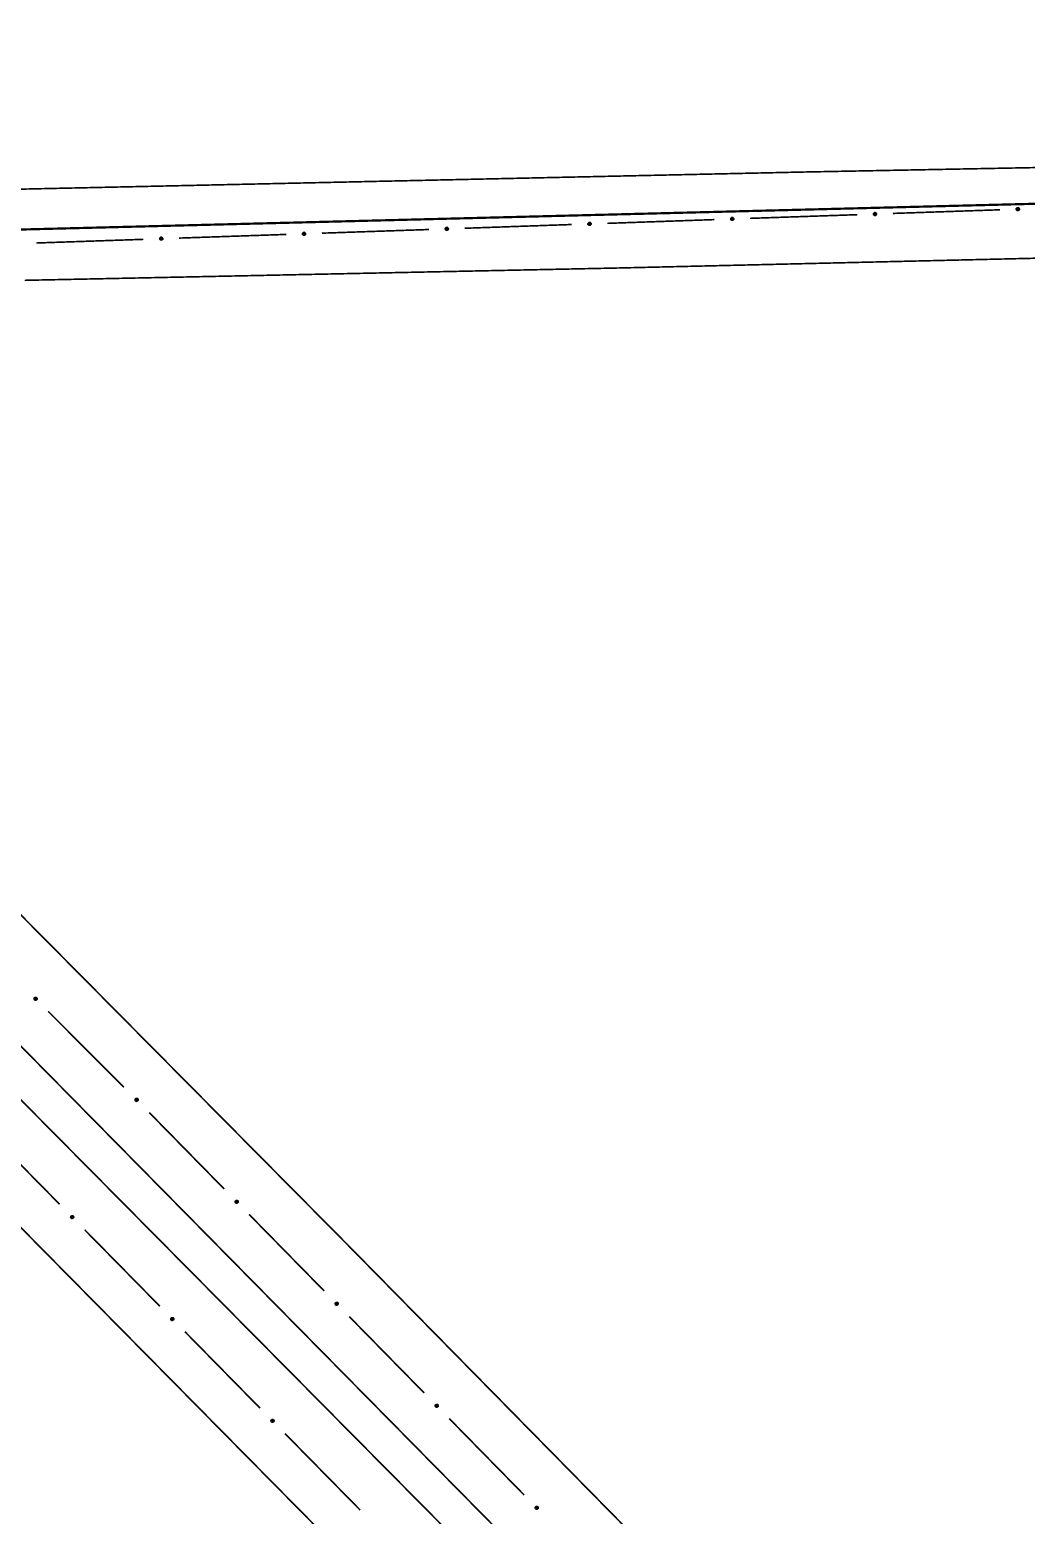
# Model space of a CAD drawing. Extents: x 203640 to 206998, y 4842129 to 4844379.
# Drawn here: x 204016.4 to 204128, y 4844204.4 to 4844370.8 of the extents above; entities that cross this region are included whole.
import ezdxf

# ---------------------------------------------------------------- set-up
doc = ezdxf.new("R2010")
doc.units = 0
doc.header["$LTSCALE"] = 1.5
doc.header["$MEASUREMENT"] = 0
for name, color, linetype in [('LM-LIM-SETOR-FISCAL', 7, 'CONTINUOUS'), ('SV-EIXO-RUA-PAV', 20, 'CONTINUOUS'), ('SV-RUA-PAVIM-S-GUIA-C-GUIA', 7, 'CONTINUOUS')]:
    doc.layers.add(name, color=color, linetype=linetype)
doc.linetypes.add('Limite', pattern='A,20,-3,[130,ltypeshp.shx,S=6.35,R=0,X=0,Y=0],-3,20', length=46)

msp = doc.modelspace()

# ---------------------------------------------------------------- linework, layer by layer
at = {"layer": 'LM-LIM-SETOR-FISCAL', "linetype": 'Limite', "ltscale": 0.1}
msp.add_lwpolyline([(204386.27, 4843269.09, 0.25, 0.25, 0), (204360.48, 4843290.61, 0.25, 0.25, 0), (204333.1, 4843314.33, 0.25, 0.25, 0), (204303.81, 4843341.71, 0.25, 0.25, 0), (204232.78, 4843413.44, 0.25, 0.25, 0), (204175.36, 4843367.2, 0.25, 0.25, 0), (204109.71, 4843437.19, 0.25, 0.25, 0), (204166.18, 4843494.71, 0.25, 0.25, 0), (203909.26, 4843763, 0.25, 0.25, 0), (203912.44, 4843785.51, 0.25, 0.25, 0), (203913.05, 4843789.79, 0.25, 0.25, 0), (203877.62, 4843867.46, 0.25, 0.25, 0), (203794.15, 4843988.66, 0.25, 0.25, 0), (203701.31, 4844063.01, 0.25, 0.25, 0), (203641.86, 4844130.76, 0.25, 0.25, 0), (203713.59, 4844207.44, 0.25, 0.25, 0), (203797.37, 4844285.88, 0.25, 0.25, 0), (203881.13, 4844344.97, 0.25, 0.25, 0), (204891.87, 4844370.63, 0.25, 0.25, 0)], format="xyseb", dxfattribs=at)
at = {"layer": 'SV-EIXO-RUA-PAV', "const_width": 0.18}
for points in [[(204125.04, 4844350.59), (204113.04, 4844350.18)], [(204077.07, 4844348.94), (204065.07, 4844348.52)], [(204093.06, 4844349.49), (204081.06, 4844349.07)], [(204109.05, 4844350.04), (204097.05, 4844349.63)], [(204029.09, 4844347.28), (204017.1, 4844346.87)], [(204045.09, 4844347.83), (204033.09, 4844347.42)], [(204061.08, 4844348.38), (204049.08, 4844347.97)], [(204018.43, 4844260.83), (204026.92, 4844252.34)], [(204029.74, 4844249.51), (204038.14, 4844240.95)], [(204011.3, 4844247.78), (204019.71, 4844239.23)], [(204040.94, 4844238.09), (204049.35, 4844229.52)], [(204022.52, 4844236.37), (204030.93, 4844227.82)], [(204052.15, 4844226.66), (204060.55, 4844218.1)], [(204033.74, 4844224.97), (204042.15, 4844216.41)], [(204063.35, 4844215.24), (204071.75, 4844206.67)], [(204044.95, 4844213.56), (204053.37, 4844205)]]:
    msp.add_lwpolyline(points, dxfattribs=at)
at = {"layer": 'SV-EIXO-RUA-PAV'}
for points in [[(204127.18, 4844350.56), (204127.15, 4844350.52), (204127.12, 4844350.5), (204127.08, 4844350.48), (204127.05, 4844350.48), (204127.01, 4844350.48), (204126.97, 4844350.49), (204126.94, 4844350.51), (204126.9, 4844350.54), (204126.88, 4844350.58), (204126.87, 4844350.62), (204126.86, 4844350.65), (204126.86, 4844350.69), (204126.87, 4844350.72), (204126.89, 4844350.76), (204126.93, 4844350.8), (204126.96, 4844350.82), (204127, 4844350.83), (204127.03, 4844350.83), (204127.07, 4844350.83), (204127.1, 4844350.82), (204127.14, 4844350.8), (204127.18, 4844350.77), (204127.2, 4844350.73), (204127.21, 4844350.7), (204127.21, 4844350.66), (204127.21, 4844350.63), (204127.21, 4844350.59), (204127.18, 4844350.56)], [(204079.21, 4844348.9), (204079.18, 4844348.86), (204079.14, 4844348.84), (204079.11, 4844348.83), (204079.07, 4844348.83), (204079.04, 4844348.83), (204079, 4844348.84), (204078.97, 4844348.86), (204078.93, 4844348.89), (204078.91, 4844348.93), (204078.89, 4844348.96), (204078.89, 4844349), (204078.89, 4844349.03), (204078.9, 4844349.07), (204078.92, 4844349.1), (204078.96, 4844349.14), (204078.99, 4844349.16), (204079.03, 4844349.17), (204079.06, 4844349.18), (204079.1, 4844349.18), (204079.13, 4844349.17), (204079.17, 4844349.15), (204079.2, 4844349.11), (204079.23, 4844349.08), (204079.24, 4844349.04), (204079.24, 4844349.01), (204079.24, 4844348.97), (204079.23, 4844348.94), (204079.21, 4844348.9)], [(204095.2, 4844349.45), (204095.17, 4844349.42), (204095.13, 4844349.39), (204095.1, 4844349.38), (204095.06, 4844349.38), (204095.03, 4844349.38), (204094.99, 4844349.39), (204094.96, 4844349.41), (204094.92, 4844349.44), (204094.9, 4844349.48), (204094.88, 4844349.51), (204094.88, 4844349.55), (204094.88, 4844349.58), (204094.89, 4844349.62), (204094.91, 4844349.66), (204094.95, 4844349.69), (204094.98, 4844349.72), (204095.02, 4844349.73), (204095.05, 4844349.73), (204095.09, 4844349.73), (204095.12, 4844349.72), (204095.16, 4844349.7), (204095.2, 4844349.66), (204095.22, 4844349.63), (204095.23, 4844349.59), (204095.23, 4844349.56), (204095.23, 4844349.52), (204095.22, 4844349.49), (204095.2, 4844349.45)], [(204111.19, 4844350), (204111.16, 4844349.97), (204111.12, 4844349.94), (204111.09, 4844349.93), (204111.05, 4844349.93), (204111.02, 4844349.93), (204110.98, 4844349.94), (204110.95, 4844349.96), (204110.91, 4844349.99), (204110.89, 4844350.03), (204110.88, 4844350.06), (204110.87, 4844350.1), (204110.87, 4844350.13), (204110.88, 4844350.17), (204110.9, 4844350.21), (204110.94, 4844350.24), (204110.97, 4844350.27), (204111.01, 4844350.28), (204111.04, 4844350.28), (204111.08, 4844350.28), (204111.11, 4844350.27), (204111.15, 4844350.25), (204111.19, 4844350.22), (204111.21, 4844350.18), (204111.22, 4844350.15), (204111.22, 4844350.11), (204111.22, 4844350.08), (204111.21, 4844350.04), (204111.19, 4844350)], [(204031.24, 4844347.24), (204031.21, 4844347.21), (204031.17, 4844347.18), (204031.14, 4844347.17), (204031.1, 4844347.17), (204031.07, 4844347.17), (204031.03, 4844347.18), (204031, 4844347.2), (204030.96, 4844347.23), (204030.94, 4844347.27), (204030.92, 4844347.3), (204030.92, 4844347.34), (204030.92, 4844347.37), (204030.93, 4844347.41), (204030.95, 4844347.45), (204030.99, 4844347.48), (204031.02, 4844347.51), (204031.06, 4844347.52), (204031.09, 4844347.52), (204031.13, 4844347.52), (204031.16, 4844347.51), (204031.2, 4844347.49), (204031.23, 4844347.46), (204031.26, 4844347.42), (204031.27, 4844347.39), (204031.27, 4844347.35), (204031.27, 4844347.32), (204031.26, 4844347.28), (204031.24, 4844347.24)], [(204047.23, 4844347.8), (204047.2, 4844347.76), (204047.16, 4844347.74), (204047.13, 4844347.72), (204047.09, 4844347.72), (204047.06, 4844347.72), (204047.02, 4844347.73), (204046.99, 4844347.75), (204046.95, 4844347.78), (204046.93, 4844347.82), (204046.91, 4844347.86), (204046.91, 4844347.89), (204046.91, 4844347.93), (204046.92, 4844347.96), (204046.94, 4844348), (204046.98, 4844348.04), (204047.01, 4844348.06), (204047.05, 4844348.07), (204047.08, 4844348.07), (204047.12, 4844348.07), (204047.15, 4844348.06), (204047.19, 4844348.04), (204047.22, 4844348.01), (204047.25, 4844347.97), (204047.26, 4844347.94), (204047.26, 4844347.9), (204047.26, 4844347.87), (204047.25, 4844347.83), (204047.23, 4844347.8)], [(204063.22, 4844348.35), (204063.19, 4844348.31), (204063.15, 4844348.29), (204063.12, 4844348.28), (204063.08, 4844348.27), (204063.05, 4844348.27), (204063.01, 4844348.28), (204062.98, 4844348.3), (204062.94, 4844348.34), (204062.92, 4844348.37), (204062.9, 4844348.41), (204062.9, 4844348.44), (204062.9, 4844348.48), (204062.91, 4844348.51), (204062.93, 4844348.55), (204062.97, 4844348.59), (204063, 4844348.61), (204063.04, 4844348.62), (204063.07, 4844348.63), (204063.11, 4844348.62), (204063.14, 4844348.61), (204063.18, 4844348.59), (204063.21, 4844348.56), (204063.24, 4844348.53), (204063.25, 4844348.49), (204063.25, 4844348.46), (204063.25, 4844348.42), (204063.24, 4844348.38), (204063.22, 4844348.35)], [(204016.99, 4844262.42), (204017.04, 4844262.42), (204017.08, 4844262.41), (204017.12, 4844262.4), (204017.14, 4844262.37), (204017.17, 4844262.35), (204017.18, 4844262.31), (204017.19, 4844262.27), (204017.19, 4844262.23), (204017.18, 4844262.18), (204017.17, 4844262.15), (204017.14, 4844262.12), (204017.12, 4844262.1), (204017.08, 4844262.08), (204017.04, 4844262.07), (204016.99, 4844262.07), (204016.95, 4844262.08), (204016.92, 4844262.1), (204016.89, 4844262.12), (204016.87, 4844262.15), (204016.85, 4844262.18), (204016.84, 4844262.22), (204016.84, 4844262.27), (204016.85, 4844262.31), (204016.87, 4844262.35), (204016.89, 4844262.37), (204016.92, 4844262.4), (204016.95, 4844262.41), (204016.99, 4844262.42)], [(204028.31, 4844251.11), (204028.36, 4844251.11), (204028.4, 4844251.1), (204028.43, 4844251.08), (204028.46, 4844251.06), (204028.48, 4844251.03), (204028.5, 4844251), (204028.51, 4844250.96), (204028.51, 4844250.91), (204028.5, 4844250.87), (204028.48, 4844250.84), (204028.46, 4844250.81), (204028.43, 4844250.79), (204028.4, 4844250.77), (204028.36, 4844250.76), (204028.31, 4844250.76), (204028.26, 4844250.77), (204028.23, 4844250.79), (204028.21, 4844250.81), (204028.18, 4844250.84), (204028.17, 4844250.87), (204028.16, 4844250.91), (204028.16, 4844250.96), (204028.17, 4844251), (204028.18, 4844251.03), (204028.21, 4844251.06), (204028.23, 4844251.08), (204028.26, 4844251.1), (204028.31, 4844251.11)], [(204039.52, 4844239.7), (204039.57, 4844239.7), (204039.61, 4844239.69), (204039.65, 4844239.67), (204039.67, 4844239.65), (204039.69, 4844239.62), (204039.71, 4844239.59), (204039.72, 4844239.55), (204039.72, 4844239.5), (204039.71, 4844239.45), (204039.69, 4844239.42), (204039.67, 4844239.39), (204039.64, 4844239.37), (204039.61, 4844239.36), (204039.57, 4844239.35), (204039.52, 4844239.35), (204039.48, 4844239.36), (204039.45, 4844239.38), (204039.42, 4844239.4), (204039.4, 4844239.43), (204039.38, 4844239.46), (204039.37, 4844239.5), (204039.37, 4844239.55), (204039.38, 4844239.59), (204039.4, 4844239.62), (204039.42, 4844239.65), (204039.45, 4844239.67), (204039.48, 4844239.69), (204039.52, 4844239.7)], [(204021.09, 4844237.98), (204021.14, 4844237.98), (204021.18, 4844237.97), (204021.22, 4844237.95), (204021.24, 4844237.93), (204021.26, 4844237.9), (204021.28, 4844237.87), (204021.29, 4844237.83), (204021.29, 4844237.78), (204021.28, 4844237.74), (204021.26, 4844237.7), (204021.24, 4844237.68), (204021.21, 4844237.66), (204021.18, 4844237.64), (204021.14, 4844237.63), (204021.09, 4844237.63), (204021.05, 4844237.64), (204021.02, 4844237.66), (204020.99, 4844237.68), (204020.97, 4844237.71), (204020.95, 4844237.74), (204020.94, 4844237.78), (204020.94, 4844237.83), (204020.95, 4844237.87), (204020.97, 4844237.9), (204020.99, 4844237.93), (204021.02, 4844237.95), (204021.05, 4844237.97), (204021.09, 4844237.98)], [(204050.72, 4844228.27), (204050.77, 4844228.27), (204050.82, 4844228.26), (204050.85, 4844228.24), (204050.87, 4844228.22), (204050.9, 4844228.19), (204050.91, 4844228.16), (204050.92, 4844228.12), (204050.92, 4844228.07), (204050.91, 4844228.03), (204050.89, 4844228), (204050.87, 4844227.97), (204050.84, 4844227.95), (204050.81, 4844227.93), (204050.77, 4844227.92), (204050.72, 4844227.92), (204050.68, 4844227.93), (204050.65, 4844227.95), (204050.62, 4844227.97), (204050.6, 4844228), (204050.58, 4844228.03), (204050.57, 4844228.08), (204050.57, 4844228.12), (204050.58, 4844228.16), (204050.6, 4844228.2), (204050.62, 4844228.22), (204050.65, 4844228.25), (204050.68, 4844228.26), (204050.72, 4844228.27)], [(204032.31, 4844226.57), (204032.36, 4844226.57), (204032.4, 4844226.56), (204032.43, 4844226.54), (204032.46, 4844226.52), (204032.48, 4844226.49), (204032.5, 4844226.46), (204032.51, 4844226.42), (204032.51, 4844226.37), (204032.5, 4844226.33), (204032.48, 4844226.3), (204032.46, 4844226.27), (204032.43, 4844226.25), (204032.4, 4844226.23), (204032.36, 4844226.22), (204032.31, 4844226.22), (204032.27, 4844226.23), (204032.23, 4844226.25), (204032.21, 4844226.27), (204032.18, 4844226.3), (204032.17, 4844226.33), (204032.16, 4844226.37), (204032.16, 4844226.42), (204032.17, 4844226.46), (204032.19, 4844226.49), (204032.21, 4844226.52), (204032.24, 4844226.54), (204032.27, 4844226.56), (204032.31, 4844226.57)], [(204061.93, 4844216.85), (204061.98, 4844216.85), (204062.02, 4844216.84), (204062.05, 4844216.82), (204062.07, 4844216.8), (204062.1, 4844216.77), (204062.11, 4844216.74), (204062.12, 4844216.7), (204062.13, 4844216.65), (204062.11, 4844216.61), (204062.1, 4844216.57), (204062.07, 4844216.55), (204062.05, 4844216.52), (204062.01, 4844216.51), (204061.97, 4844216.5), (204061.92, 4844216.5), (204061.88, 4844216.51), (204061.85, 4844216.53), (204061.82, 4844216.55), (204061.8, 4844216.58), (204061.78, 4844216.61), (204061.77, 4844216.65), (204061.77, 4844216.7), (204061.78, 4844216.74), (204061.8, 4844216.77), (204061.83, 4844216.8), (204061.85, 4844216.82), (204061.88, 4844216.84), (204061.93, 4844216.85)], [(204043.53, 4844215.16), (204043.58, 4844215.16), (204043.62, 4844215.15), (204043.65, 4844215.14), (204043.68, 4844215.11), (204043.7, 4844215.08), (204043.72, 4844215.05), (204043.73, 4844215.01), (204043.73, 4844214.96), (204043.72, 4844214.92), (204043.7, 4844214.89), (204043.68, 4844214.86), (204043.65, 4844214.84), (204043.62, 4844214.82), (204043.57, 4844214.81), (204043.53, 4844214.81), (204043.48, 4844214.82), (204043.45, 4844214.84), (204043.43, 4844214.86), (204043.4, 4844214.89), (204043.39, 4844214.92), (204043.38, 4844214.97), (204043.38, 4844215.01), (204043.39, 4844215.06), (204043.4, 4844215.09), (204043.43, 4844215.11), (204043.46, 4844215.14), (204043.49, 4844215.15), (204043.53, 4844215.16)], [(204073.13, 4844205.42), (204073.18, 4844205.42), (204073.22, 4844205.41), (204073.25, 4844205.4), (204073.28, 4844205.37), (204073.3, 4844205.35), (204073.32, 4844205.31), (204073.33, 4844205.27), (204073.33, 4844205.22), (204073.31, 4844205.18), (204073.3, 4844205.15), (204073.28, 4844205.12), (204073.25, 4844205.1), (204073.21, 4844205.08), (204073.17, 4844205.07), (204073.12, 4844205.07), (204073.08, 4844205.08), (204073.05, 4844205.1), (204073.02, 4844205.13), (204073, 4844205.15), (204072.99, 4844205.19), (204072.98, 4844205.23), (204072.98, 4844205.28), (204072.99, 4844205.32), (204073, 4844205.35), (204073.03, 4844205.37), (204073.05, 4844205.4), (204073.09, 4844205.42), (204073.13, 4844205.42)]]:
    msp.add_lwpolyline(points, close=True, dxfattribs=at)
for points in [[(204127.2, 4844350.73), (204126.86, 4844350.69)], [(204127.21, 4844350.7), (204126.86, 4844350.65)], [(204127.18, 4844350.77), (204126.87, 4844350.72)], [(204127.19, 4844350.75), (204126.87, 4844350.71)], [(204127.2, 4844350.72), (204126.87, 4844350.67)], [(204127.21, 4844350.68), (204126.87, 4844350.64)], [(204127.21, 4844350.66), (204126.87, 4844350.62)], [(204127.21, 4844350.64), (204126.88, 4844350.6)], [(204127.21, 4844350.63), (204126.88, 4844350.58)], [(204127.14, 4844350.8), (204126.89, 4844350.76)], [(204127.16, 4844350.78), (204126.89, 4844350.74)], [(204127.2, 4844350.61), (204126.9, 4844350.56)], [(204127.21, 4844350.59), (204126.9, 4844350.54)], [(204127.12, 4844350.81), (204126.92, 4844350.78)], [(204127.19, 4844350.58), (204126.92, 4844350.53)], [(204127.1, 4844350.82), (204126.93, 4844350.8)], [(204127.18, 4844350.56), (204126.94, 4844350.51)], [(204127.08, 4844350.83), (204126.95, 4844350.81)], [(204127.07, 4844350.83), (204126.96, 4844350.82)], [(204127.16, 4844350.54), (204126.96, 4844350.5)], [(204079.23, 4844349.08), (204078.89, 4844349.03)], [(204079.23, 4844349.06), (204078.89, 4844349.01)], [(204079.24, 4844349.04), (204078.89, 4844349)], [(204079.24, 4844349.03), (204078.89, 4844348.98)], [(204079.24, 4844349.01), (204078.89, 4844348.96)], [(204079.2, 4844349.11), (204078.9, 4844349.07)], [(204079.21, 4844349.1), (204078.9, 4844349.05)], [(204079.24, 4844348.99), (204078.91, 4844348.94)], [(204079.24, 4844348.97), (204078.91, 4844348.93)], [(204079.17, 4844349.15), (204078.92, 4844349.1)], [(204079.18, 4844349.13), (204078.92, 4844349.09)], [(204079.23, 4844348.95), (204078.92, 4844348.91)], [(204079.23, 4844348.94), (204078.93, 4844348.89)], [(204079.15, 4844349.15), (204078.95, 4844349.12)], [(204079.22, 4844348.92), (204078.95, 4844348.87)], [(204079.13, 4844349.17), (204078.96, 4844349.14)], [(204079.21, 4844348.9), (204078.97, 4844348.86)], [(204079.11, 4844349.17), (204078.98, 4844349.15)], [(204079.1, 4844349.18), (204078.99, 4844349.16)], [(204079.19, 4844348.88), (204078.99, 4844348.85)], [(204095.22, 4844349.63), (204094.88, 4844349.58)], [(204095.22, 4844349.61), (204094.88, 4844349.57)], [(204095.23, 4844349.59), (204094.88, 4844349.55)], [(204095.23, 4844349.58), (204094.88, 4844349.53)], [(204095.23, 4844349.56), (204094.88, 4844349.51)], [(204095.2, 4844349.66), (204094.89, 4844349.62)], [(204095.21, 4844349.65), (204094.89, 4844349.6)], [(204095.23, 4844349.54), (204094.9, 4844349.49)], [(204095.23, 4844349.52), (204094.9, 4844349.48)], [(204095.16, 4844349.7), (204094.91, 4844349.66)], [(204095.17, 4844349.68), (204094.91, 4844349.64)], [(204095.22, 4844349.51), (204094.91, 4844349.46)], [(204095.22, 4844349.49), (204094.92, 4844349.44)], [(204095.14, 4844349.71), (204094.94, 4844349.67)], [(204095.21, 4844349.47), (204094.94, 4844349.43)], [(204095.12, 4844349.72), (204094.95, 4844349.69)], [(204095.2, 4844349.45), (204094.96, 4844349.41)], [(204095.1, 4844349.72), (204094.97, 4844349.7)], [(204095.09, 4844349.73), (204094.98, 4844349.72)], [(204095.18, 4844349.43), (204094.98, 4844349.4)], [(204095.17, 4844349.42), (204094.99, 4844349.39)], [(204095.15, 4844349.4), (204095.02, 4844349.38)], [(204095.13, 4844349.39), (204095.03, 4844349.38)], [(204111.21, 4844350.18), (204110.87, 4844350.13)], [(204111.21, 4844350.16), (204110.87, 4844350.12)], [(204111.22, 4844350.15), (204110.87, 4844350.1)], [(204111.22, 4844350.13), (204110.87, 4844350.08)], [(204111.19, 4844350.22), (204110.88, 4844350.17)], [(204111.2, 4844350.2), (204110.88, 4844350.15)], [(204111.22, 4844350.11), (204110.88, 4844350.06)], [(204111.22, 4844350.09), (204110.89, 4844350.05)], [(204111.22, 4844350.08), (204110.89, 4844350.03)], [(204111.15, 4844350.25), (204110.9, 4844350.21)], [(204111.16, 4844350.23), (204110.9, 4844350.19)], [(204111.21, 4844350.06), (204110.9, 4844350.01)], [(204111.21, 4844350.04), (204110.91, 4844349.99)], [(204111.13, 4844350.26), (204110.93, 4844350.23)], [(204111.2, 4844350.02), (204110.93, 4844349.98)], [(204111.11, 4844350.27), (204110.94, 4844350.24)], [(204111.19, 4844350), (204110.95, 4844349.96)], [(204111.09, 4844350.27), (204110.96, 4844350.26)], [(204111.08, 4844350.28), (204110.97, 4844350.27)], [(204111.17, 4844349.98), (204110.97, 4844349.95)], [(204111.16, 4844349.97), (204110.98, 4844349.94)], [(204111.14, 4844349.95), (204111.01, 4844349.94)], [(204111.12, 4844349.94), (204111.02, 4844349.93)], [(204127.15, 4844350.52), (204126.97, 4844350.49)], [(204127.13, 4844350.51), (204127, 4844350.49)], [(204127.12, 4844350.5), (204127.01, 4844350.48)], [(204031.26, 4844347.42), (204030.92, 4844347.37)], [(204031.26, 4844347.41), (204030.92, 4844347.36)], [(204031.27, 4844347.39), (204030.92, 4844347.34)], [(204031.27, 4844347.37), (204030.92, 4844347.33)], [(204031.27, 4844347.35), (204030.92, 4844347.3)], [(204031.23, 4844347.46), (204030.93, 4844347.41)], [(204031.24, 4844347.44), (204030.93, 4844347.39)], [(204031.27, 4844347.33), (204030.93, 4844347.29)], [(204031.21, 4844347.47), (204030.94, 4844347.43)], [(204031.27, 4844347.32), (204030.94, 4844347.27)], [(204031.2, 4844347.49), (204030.95, 4844347.45)], [(204031.26, 4844347.3), (204030.95, 4844347.25)], [(204031.26, 4844347.28), (204030.96, 4844347.23)], [(204031.17, 4844347.5), (204030.98, 4844347.47)], [(204031.25, 4844347.26), (204030.98, 4844347.22)], [(204031.16, 4844347.51), (204030.99, 4844347.48)], [(204031.24, 4844347.24), (204031, 4844347.2)], [(204031.14, 4844347.51), (204031.01, 4844347.5)], [(204031.13, 4844347.52), (204031.02, 4844347.51)], [(204031.22, 4844347.22), (204031.02, 4844347.19)], [(204031.21, 4844347.21), (204031.03, 4844347.18)], [(204047.25, 4844347.97), (204046.91, 4844347.93)], [(204047.25, 4844347.96), (204046.91, 4844347.91)], [(204047.26, 4844347.94), (204046.91, 4844347.89)], [(204047.26, 4844347.92), (204046.91, 4844347.88)], [(204047.26, 4844347.9), (204046.91, 4844347.86)], [(204047.22, 4844348.01), (204046.92, 4844347.96)], [(204047.23, 4844347.99), (204046.92, 4844347.95)], [(204047.26, 4844347.88), (204046.93, 4844347.84)], [(204047.26, 4844347.87), (204046.93, 4844347.82)], [(204047.19, 4844348.04), (204046.94, 4844348)], [(204047.2, 4844348.02), (204046.94, 4844347.98)], [(204047.25, 4844347.85), (204046.94, 4844347.8)], [(204047.25, 4844347.83), (204046.95, 4844347.78)], [(204047.16, 4844348.05), (204046.97, 4844348.02)], [(204047.24, 4844347.82), (204046.97, 4844347.77)], [(204047.15, 4844348.06), (204046.98, 4844348.04)], [(204047.23, 4844347.8), (204046.99, 4844347.75)], [(204047.13, 4844348.07), (204047, 4844348.05)], [(204047.12, 4844348.07), (204047.01, 4844348.06)], [(204047.21, 4844347.78), (204047.01, 4844347.74)], [(204047.2, 4844347.76), (204047.02, 4844347.73)], [(204047.18, 4844347.75), (204047.05, 4844347.73)], [(204047.16, 4844347.74), (204047.06, 4844347.72)], [(204063.24, 4844348.53), (204062.9, 4844348.48)], [(204063.24, 4844348.51), (204062.9, 4844348.46)], [(204063.25, 4844348.49), (204062.9, 4844348.44)], [(204063.25, 4844348.47), (204062.9, 4844348.43)], [(204063.25, 4844348.46), (204062.9, 4844348.41)], [(204063.21, 4844348.56), (204062.91, 4844348.51)], [(204063.22, 4844348.54), (204062.91, 4844348.5)], [(204063.25, 4844348.44), (204062.92, 4844348.39)], [(204063.25, 4844348.42), (204062.92, 4844348.37)], [(204063.18, 4844348.59), (204062.93, 4844348.55)], [(204063.19, 4844348.58), (204062.93, 4844348.53)], [(204063.24, 4844348.4), (204062.93, 4844348.36)], [(204063.24, 4844348.38), (204062.94, 4844348.34)], [(204063.16, 4844348.6), (204062.96, 4844348.57)], [(204063.23, 4844348.37), (204062.96, 4844348.32)], [(204063.14, 4844348.61), (204062.97, 4844348.59)], [(204063.22, 4844348.35), (204062.98, 4844348.3)], [(204063.12, 4844348.62), (204062.99, 4844348.6)], [(204063.11, 4844348.62), (204063, 4844348.61)], [(204063.2, 4844348.33), (204063, 4844348.29)], [(204063.19, 4844348.31), (204063.01, 4844348.28)], [(204063.17, 4844348.3), (204063.04, 4844348.28)], [(204063.15, 4844348.29), (204063.05, 4844348.27)], [(204079.18, 4844348.86), (204079, 4844348.84)], [(204079.16, 4844348.85), (204079.03, 4844348.83)], [(204079.14, 4844348.84), (204079.04, 4844348.83)], [(204031.19, 4844347.19), (204031.06, 4844347.18)], [(204031.17, 4844347.18), (204031.07, 4844347.17)], [(204016.89, 4844262.37), (204017.17, 4844262.15)], [(204016.91, 4844262.38), (204017.17, 4844262.17)], [(204016.92, 4844262.4), (204017.18, 4844262.18)], [(204016.94, 4844262.4), (204017.19, 4844262.21)], [(204016.95, 4844262.41), (204017.19, 4844262.23)], [(204016.97, 4844262.42), (204017.19, 4844262.25)], [(204016.99, 4844262.42), (204017.19, 4844262.27)], [(204017.02, 4844262.42), (204017.18, 4844262.3)], [(204017.04, 4844262.42), (204017.18, 4844262.31)], [(204017.07, 4844262.42), (204017.17, 4844262.34)], [(204017.08, 4844262.41), (204017.17, 4844262.35)], [(204016.84, 4844262.27), (204017.08, 4844262.08)], [(204016.84, 4844262.22), (204017.04, 4844262.07)], [(204016.85, 4844262.31), (204017.12, 4844262.1)], [(204016.85, 4844262.29), (204017.1, 4844262.09)], [(204016.85, 4844262.25), (204017.06, 4844262.08)], [(204016.85, 4844262.2), (204017.01, 4844262.08)], [(204016.85, 4844262.18), (204016.99, 4844262.07)], [(204016.86, 4844262.33), (204017.13, 4844262.11)], [(204016.86, 4844262.17), (204016.97, 4844262.08)], [(204016.87, 4844262.35), (204017.14, 4844262.12)], [(204016.87, 4844262.15), (204016.95, 4844262.08)], [(204016.88, 4844262.36), (204017.15, 4844262.14)], [(204028.16, 4844250.98), (204028.41, 4844250.78)], [(204028.16, 4844250.96), (204028.4, 4844250.77)], [(204028.16, 4844250.93), (204028.37, 4844250.77)], [(204028.16, 4844250.91), (204028.36, 4844250.76)], [(204028.17, 4844251), (204028.43, 4844250.79)], [(204028.17, 4844250.89), (204028.32, 4844250.76)], [(204028.17, 4844250.87), (204028.31, 4844250.76)], [(204028.18, 4844251.03), (204028.46, 4844250.81)], [(204028.18, 4844251.01), (204028.44, 4844250.8)], [(204028.18, 4844250.85), (204028.28, 4844250.77)], [(204028.18, 4844250.84), (204028.26, 4844250.77)], [(204028.2, 4844251.04), (204028.46, 4844250.82)], [(204028.21, 4844251.06), (204028.48, 4844250.84)], [(204028.22, 4844251.07), (204028.48, 4844250.86)], [(204028.23, 4844251.08), (204028.5, 4844250.87)], [(204028.25, 4844251.09), (204028.5, 4844250.89)], [(204028.26, 4844251.1), (204028.51, 4844250.91)], [(204028.29, 4844251.1), (204028.5, 4844250.94)], [(204028.31, 4844251.11), (204028.51, 4844250.96)], [(204028.33, 4844251.11), (204028.5, 4844250.98)], [(204028.36, 4844251.11), (204028.5, 4844251)], [(204028.38, 4844251.1), (204028.48, 4844251.02)], [(204028.4, 4844251.1), (204028.48, 4844251.03)], [(204039.37, 4844239.55), (204039.61, 4844239.36)], [(204039.37, 4844239.52), (204039.59, 4844239.35)], [(204039.37, 4844239.5), (204039.57, 4844239.35)], [(204039.38, 4844239.59), (204039.64, 4844239.37)], [(204039.38, 4844239.57), (204039.62, 4844239.37)], [(204039.38, 4844239.48), (204039.54, 4844239.35)], [(204039.38, 4844239.46), (204039.52, 4844239.35)], [(204039.39, 4844239.6), (204039.65, 4844239.39)], [(204039.39, 4844239.44), (204039.49, 4844239.36)], [(204039.4, 4844239.62), (204039.67, 4844239.39)], [(204039.4, 4844239.43), (204039.48, 4844239.36)], [(204039.41, 4844239.63), (204039.68, 4844239.41)], [(204039.42, 4844239.65), (204039.69, 4844239.42)], [(204039.44, 4844239.66), (204039.7, 4844239.44)], [(204039.45, 4844239.67), (204039.71, 4844239.45)], [(204039.47, 4844239.68), (204039.71, 4844239.48)], [(204039.48, 4844239.69), (204039.72, 4844239.5)], [(204039.5, 4844239.69), (204039.72, 4844239.52)], [(204039.52, 4844239.7), (204039.72, 4844239.55)], [(204039.55, 4844239.7), (204039.71, 4844239.57)], [(204039.57, 4844239.7), (204039.71, 4844239.59)], [(204039.6, 4844239.69), (204039.69, 4844239.61)], [(204039.61, 4844239.69), (204039.69, 4844239.62)], [(204020.94, 4844237.83), (204021.18, 4844237.64)], [(204020.94, 4844237.8), (204021.16, 4844237.64)], [(204020.94, 4844237.78), (204021.14, 4844237.63)], [(204020.95, 4844237.87), (204021.21, 4844237.66)], [(204020.95, 4844237.85), (204021.19, 4844237.65)], [(204020.95, 4844237.76), (204021.11, 4844237.63)], [(204020.95, 4844237.74), (204021.09, 4844237.63)], [(204020.96, 4844237.88), (204021.22, 4844237.67)], [(204020.96, 4844237.72), (204021.06, 4844237.64)], [(204020.97, 4844237.9), (204021.24, 4844237.68)], [(204020.97, 4844237.71), (204021.05, 4844237.64)], [(204020.98, 4844237.91), (204021.25, 4844237.69)], [(204020.99, 4844237.93), (204021.26, 4844237.7)], [(204021.01, 4844237.94), (204021.27, 4844237.73)], [(204021.02, 4844237.95), (204021.28, 4844237.74)], [(204021.04, 4844237.96), (204021.28, 4844237.76)], [(204021.05, 4844237.97), (204021.29, 4844237.78)], [(204021.07, 4844237.97), (204021.29, 4844237.81)], [(204021.09, 4844237.98), (204021.29, 4844237.83)], [(204021.12, 4844237.98), (204021.28, 4844237.85)], [(204021.14, 4844237.98), (204021.28, 4844237.87)], [(204021.17, 4844237.97), (204021.26, 4844237.89)], [(204021.18, 4844237.97), (204021.26, 4844237.9)], [(204050.57, 4844228.12), (204050.81, 4844227.93)], [(204050.57, 4844228.08), (204050.77, 4844227.92)], [(204050.58, 4844228.16), (204050.84, 4844227.95)], [(204050.58, 4844228.14), (204050.82, 4844227.94)], [(204050.58, 4844228.1), (204050.79, 4844227.93)], [(204050.58, 4844228.05), (204050.74, 4844227.93)], [(204050.58, 4844228.03), (204050.72, 4844227.92)], [(204050.59, 4844228.18), (204050.86, 4844227.96)], [(204050.59, 4844228.02), (204050.69, 4844227.93)], [(204050.6, 4844228.2), (204050.87, 4844227.97)], [(204050.6, 4844228), (204050.68, 4844227.93)], [(204050.61, 4844228.21), (204050.88, 4844227.98)], [(204050.62, 4844228.22), (204050.89, 4844228)], [(204050.64, 4844228.23), (204050.9, 4844228.02)], [(204050.65, 4844228.25), (204050.91, 4844228.03)], [(204050.67, 4844228.25), (204050.91, 4844228.05)], [(204050.68, 4844228.26), (204050.92, 4844228.07)], [(204050.7, 4844228.27), (204050.92, 4844228.1)], [(204050.72, 4844228.27), (204050.92, 4844228.12)], [(204050.75, 4844228.27), (204050.91, 4844228.15)], [(204050.77, 4844228.27), (204050.91, 4844228.16)], [(204050.8, 4844228.27), (204050.9, 4844228.18)], [(204050.82, 4844228.26), (204050.9, 4844228.19)], [(204032.16, 4844226.44), (204032.41, 4844226.24)], [(204032.16, 4844226.42), (204032.4, 4844226.23)], [(204032.16, 4844226.4), (204032.37, 4844226.23)], [(204032.16, 4844226.37), (204032.36, 4844226.22)], [(204032.17, 4844226.46), (204032.43, 4844226.25)], [(204032.17, 4844226.35), (204032.33, 4844226.23)], [(204032.17, 4844226.33), (204032.31, 4844226.22)], [(204032.18, 4844226.48), (204032.44, 4844226.26)], [(204032.18, 4844226.31), (204032.28, 4844226.23)], [(204032.18, 4844226.3), (204032.27, 4844226.23)], [(204032.19, 4844226.49), (204032.46, 4844226.27)], [(204032.2, 4844226.51), (204032.47, 4844226.28)], [(204032.21, 4844226.52), (204032.48, 4844226.3)], [(204032.23, 4844226.53), (204032.49, 4844226.32)], [(204032.24, 4844226.54), (204032.5, 4844226.33)], [(204032.26, 4844226.55), (204032.5, 4844226.35)], [(204032.27, 4844226.56), (204032.51, 4844226.37)], [(204032.29, 4844226.56), (204032.51, 4844226.4)], [(204032.31, 4844226.57), (204032.51, 4844226.42)], [(204032.34, 4844226.57), (204032.5, 4844226.45)], [(204032.36, 4844226.57), (204032.5, 4844226.46)], [(204032.38, 4844226.57), (204032.48, 4844226.48)], [(204032.4, 4844226.56), (204032.48, 4844226.49)], [(204061.77, 4844216.7), (204062.01, 4844216.51)], [(204061.77, 4844216.65), (204061.97, 4844216.5)], [(204061.78, 4844216.74), (204062.05, 4844216.52)], [(204061.78, 4844216.72), (204062.03, 4844216.52)], [(204061.78, 4844216.67), (204061.99, 4844216.5)], [(204061.78, 4844216.63), (204061.94, 4844216.5)], [(204061.78, 4844216.61), (204061.92, 4844216.5)], [(204061.79, 4844216.75), (204062.06, 4844216.54)], [(204061.8, 4844216.77), (204062.07, 4844216.55)], [(204061.8, 4844216.59), (204061.9, 4844216.51)], [(204061.8, 4844216.58), (204061.88, 4844216.51)], [(204061.82, 4844216.78), (204062.08, 4844216.56)], [(204061.83, 4844216.8), (204062.1, 4844216.57)], [(204061.84, 4844216.81), (204062.1, 4844216.59)], [(204061.85, 4844216.82), (204062.11, 4844216.61)], [(204061.87, 4844216.83), (204062.12, 4844216.63)], [(204061.88, 4844216.84), (204062.13, 4844216.65)], [(204061.9, 4844216.84), (204062.12, 4844216.67)], [(204061.93, 4844216.85), (204062.12, 4844216.7)], [(204061.95, 4844216.85), (204062.11, 4844216.72)], [(204061.98, 4844216.85), (204062.11, 4844216.74)], [(204062, 4844216.84), (204062.1, 4844216.76)], [(204062.02, 4844216.84), (204062.1, 4844216.77)], [(204043.38, 4844215.03), (204043.63, 4844214.83)], [(204043.38, 4844215.01), (204043.62, 4844214.82)], [(204043.38, 4844214.99), (204043.59, 4844214.82)], [(204043.38, 4844214.97), (204043.57, 4844214.81)], [(204043.39, 4844215.06), (204043.65, 4844214.84)], [(204043.39, 4844214.94), (204043.54, 4844214.82)], [(204043.39, 4844214.92), (204043.53, 4844214.81)], [(204043.4, 4844215.09), (204043.68, 4844214.86)], [(204043.4, 4844215.07), (204043.66, 4844214.85)], [(204043.4, 4844214.91), (204043.5, 4844214.82)], [(204043.4, 4844214.89), (204043.48, 4844214.82)], [(204043.42, 4844215.1), (204043.68, 4844214.87)], [(204043.43, 4844215.11), (204043.7, 4844214.89)], [(204043.45, 4844215.12), (204043.71, 4844214.91)], [(204043.46, 4844215.14), (204043.72, 4844214.92)], [(204043.47, 4844215.14), (204043.72, 4844214.95)], [(204043.49, 4844215.15), (204043.73, 4844214.96)], [(204043.51, 4844215.16), (204043.72, 4844214.99)], [(204043.53, 4844215.16), (204043.73, 4844215.01)], [(204043.56, 4844215.16), (204043.72, 4844215.04)], [(204043.58, 4844215.16), (204043.72, 4844215.05)], [(204043.6, 4844215.16), (204043.7, 4844215.07)], [(204043.62, 4844215.15), (204043.7, 4844215.08)], [(204072.98, 4844205.29), (204073.23, 4844205.09)], [(204072.98, 4844205.28), (204073.21, 4844205.08)], [(204072.98, 4844205.25), (204073.19, 4844205.08)], [(204072.98, 4844205.23), (204073.17, 4844205.07)], [(204072.99, 4844205.32), (204073.25, 4844205.1)], [(204072.99, 4844205.2), (204073.14, 4844205.08)], [(204072.99, 4844205.19), (204073.12, 4844205.07)], [(204073, 4844205.35), (204073.28, 4844205.12)], [(204073, 4844205.33), (204073.26, 4844205.11)], [(204073, 4844205.17), (204073.1, 4844205.08)], [(204073, 4844205.15), (204073.08, 4844205.08)], [(204073.02, 4844205.36), (204073.28, 4844205.13)], [(204073.03, 4844205.37), (204073.3, 4844205.15)], [(204073.04, 4844205.38), (204073.3, 4844205.17)], [(204073.05, 4844205.4), (204073.31, 4844205.18)], [(204073.07, 4844205.4), (204073.32, 4844205.21)], [(204073.09, 4844205.42), (204073.33, 4844205.22)], [(204073.11, 4844205.42), (204073.32, 4844205.25)], [(204073.13, 4844205.42), (204073.33, 4844205.27)], [(204073.16, 4844205.42), (204073.32, 4844205.3)], [(204073.18, 4844205.42), (204073.32, 4844205.31)], [(204073.2, 4844205.42), (204073.3, 4844205.33)], [(204073.22, 4844205.41), (204073.3, 4844205.35)]]:
    msp.add_lwpolyline(points, dxfattribs=at)
at = {"layer": 'SV-RUA-PAVIM-S-GUIA-C-GUIA', "const_width": 0.18}
for points in [[(204103.19, 4844354.82), (204177.38, 4844356.24)], [(203974.65, 4844352.01), (204103.19, 4844354.82)], [(204158.38, 4844345.85), (204081.8, 4844344.06)], [(204081.8, 4844344.06), (204015.78, 4844342.69)], [(203988.51, 4844298.73), (204052.29, 4844234.37)], [(203991.92, 4844274.6), (204068.27, 4844197.51)], [(204074.08, 4844197.39), (204001.24, 4844271.27)], [(204082.03, 4844169.11), (203985.17, 4844267.21)], [(204052.29, 4844234.37), (204128.22, 4844157.16)]]:
    msp.add_lwpolyline(points, dxfattribs=at)

doc.saveas('drawing.dxf')
